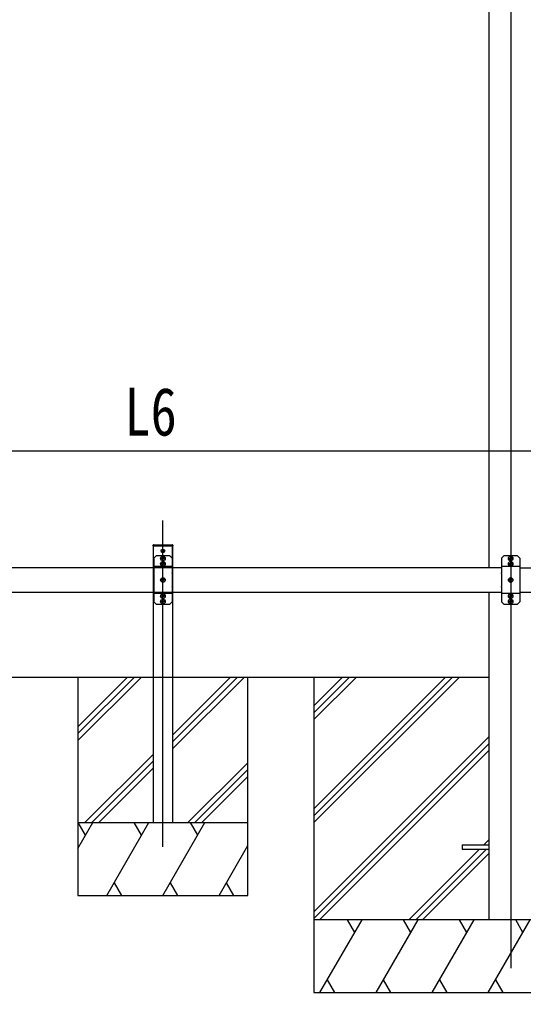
# Model space of a CAD drawing. Units: millimetres, scale not verified. Extents: x -12615 to 12615, y -8910 to 8910.
# Drawn here: x -4757 to -3719, y -5529 to -3524 of the extents above; entities that cross this region are included whole.
import ezdxf
from ezdxf.enums import TextEntityAlignment as Align

# ---------------------------------------------------------------- set-up
doc = ezdxf.new("R2010")
doc.units = ezdxf.units.MM
doc.header["$LTSCALE"] = 40
for name, color, linetype in [('0-3_YKK_12', 2, 'Continuous'), ('0-4_YKK_13', 4, 'Continuous'), ('0-5_YKK_A1', 4, 'Continuous'), ('0-6_YKK_D', 6, 'Continuous')]:
    doc.layers.add(name, color=color, linetype=linetype)
doc.styles.add('ＭＳ ゴシック', font='')
doc.styles.get('ＭＳ ゴシック').set_extended_font_data('MS Gothic')

msp = doc.modelspace()

# ---------------------------------------------------------------- linework, layer by layer
at = {"layer": '0-3_YKK_12'}
for p, q in [((-3745.46, -2785.12), (-3745.46, -5478.69)), ((-4461.46, -5228.69), (-4461.46, -4556.19)), ((-4465.61, -4618.69), (-4457.31, -4618.69)), ((-4461.46, -4622.84), (-4461.46, -4614.54)), ((-4461.46, -4639.93), (-4461.46, -4628.46)), ((-3745.46, -4639.93), (-3745.46, -4628.46)), ((-4455.73, -4634.19), (-4467.2, -4634.19)), ((-4455.73, -4645.19), (-4467.2, -4645.19)), ((-4461.46, -4650.93), (-4461.46, -4639.46)), ((-3739.73, -4634.19), (-3751.2, -4634.19)), ((-3739.73, -4645.19), (-3751.2, -4645.19)), ((-3745.46, -4650.93), (-3745.46, -4639.46)), ((-4455.73, -4678.69), (-4467.2, -4678.69)), ((-4461.46, -4684.43), (-4461.46, -4672.96)), ((-3739.73, -4678.69), (-3751.2, -4678.69)), ((-3745.46, -4684.43), (-3745.46, -4672.96)), ((-4461.46, -4717.93), (-4461.46, -4706.46)), ((-3745.46, -4717.93), (-3745.46, -4706.46)), ((-4455.73, -4712.19), (-4467.2, -4712.19)), ((-4455.73, -4723.19), (-4467.2, -4723.19)), ((-4461.46, -4728.93), (-4461.46, -4717.46)), ((-3739.73, -4712.19), (-3751.2, -4712.19)), ((-3739.73, -4723.19), (-3751.2, -4723.19)), ((-3745.46, -4728.93), (-3745.46, -4717.46))]:
    msp.add_line(p, q, dxfattribs=at)
at = {"layer": '0-4_YKK_13'}
for p, q in [((-4481.96, -4608.69), (-4481.87, -4607.13)), ((-4480.96, -4608.69), (-4481.96, -4608.69)), ((-4480.96, -4608.69), (-4441.96, -4608.69)), ((-4480.87, -4606.19), (-4442.06, -4606.19)), ((-4475.46, -4628.69), (-4480.46, -4633.69)), ((-4462.18, -4628.69), (-4475.46, -4628.69)), ((-4463.51, -4618.34), (-4463.51, -4619.04)), ((-4463.51, -4618.34), (-4462.31, -4618.34)), ((-4463.51, -4619.04), (-4462.31, -4619.04)), ((-4461.81, -4616.64), (-4461.11, -4616.64)), ((-4461.81, -4616.64), (-4461.81, -4617.84)), ((-4461.81, -4619.54), (-4461.81, -4620.74)), ((-4461.81, -4620.74), (-4461.11, -4620.74)), ((-4461.11, -4616.64), (-4461.11, -4617.84)), ((-4461.11, -4619.54), (-4461.11, -4620.74)), ((-4447.46, -4628.69), (-4460.75, -4628.69)), ((-4460.61, -4618.34), (-4459.41, -4618.34)), ((-4460.61, -4619.04), (-4459.41, -4619.04)), ((-4459.41, -4618.34), (-4459.41, -4619.04)), ((-4447.46, -4628.69), (-4442.46, -4633.69)), ((-3759.46, -4628.69), (-3764.46, -4633.69)), ((-3746.18, -4628.69), (-3759.46, -4628.69)), ((-3731.46, -4628.69), (-3744.75, -4628.69)), ((-3731.46, -4628.69), (-3726.46, -4633.69)), ((-4480.46, -4633.69), (-4480.46, -4663.98)), ((-4442.46, -4651.09), (-4480.46, -4651.09)), ((-4463.84, -4634.79), (-4462.8, -4634.8)), ((-4463.84, -4645.79), (-4462.8, -4645.8)), ((-4463.83, -4633.6), (-4462.8, -4633.58)), ((-4463.83, -4644.6), (-4462.8, -4644.58)), ((-4462.8, -4633.58), (-4462.19, -4633.46)), ((-4462.8, -4634.8), (-4462.19, -4634.92)), ((-4462.8, -4644.58), (-4462.19, -4644.46)), ((-4462.8, -4645.8), (-4462.19, -4645.92)), ((-4462.07, -4632.85), (-4462.19, -4633.46)), ((-4462.07, -4635.53), (-4462.19, -4634.92)), ((-4462.07, -4643.85), (-4462.19, -4644.46)), ((-4462.07, -4646.53), (-4462.19, -4645.92)), ((-4462.05, -4631.82), (-4462.07, -4632.85)), ((-4462.05, -4636.57), (-4462.07, -4635.53)), ((-4462.05, -4642.82), (-4462.07, -4643.85)), ((-4462.05, -4647.57), (-4462.07, -4646.53)), ((-4460.87, -4631.82), (-4460.85, -4632.85)), ((-4460.87, -4636.57), (-4460.85, -4635.53)), ((-4460.87, -4642.82), (-4460.85, -4643.85)), ((-4460.87, -4647.57), (-4460.85, -4646.53)), ((-4460.85, -4632.85), (-4460.73, -4633.46)), ((-4460.85, -4635.53), (-4460.73, -4634.92)), ((-4460.85, -4643.85), (-4460.73, -4644.46)), ((-4460.85, -4646.53), (-4460.73, -4645.92)), ((-4460.12, -4633.58), (-4460.73, -4633.46)), ((-4460.12, -4634.8), (-4460.73, -4634.92)), ((-4460.12, -4644.58), (-4460.73, -4644.46)), ((-4460.12, -4645.8), (-4460.73, -4645.92)), ((-4459.08, -4633.6), (-4460.12, -4633.58)), ((-4459.08, -4634.79), (-4460.12, -4634.8)), ((-4459.08, -4644.6), (-4460.12, -4644.58)), ((-4459.08, -4645.79), (-4460.12, -4645.8)), ((-4442.46, -4633.69), (-4442.46, -4663.98)), ((-3764.46, -4633.69), (-3764.46, -4663.98)), ((-3726.46, -4651.09), (-3764.46, -4651.09)), ((-3747.84, -4633.6), (-3746.8, -4633.58)), ((-3747.84, -4634.79), (-3746.8, -4634.8)), ((-3747.84, -4644.6), (-3746.8, -4644.58)), ((-3747.84, -4645.79), (-3746.8, -4645.8)), ((-3746.8, -4633.58), (-3746.19, -4633.46)), ((-3746.8, -4634.8), (-3746.19, -4634.92)), ((-3746.8, -4644.58), (-3746.19, -4644.46)), ((-3746.8, -4645.8), (-3746.19, -4645.92)), ((-3746.07, -4632.85), (-3746.19, -4633.46)), ((-3746.07, -4635.53), (-3746.19, -4634.92)), ((-3746.07, -4643.85), (-3746.19, -4644.46)), ((-3746.07, -4646.53), (-3746.19, -4645.92)), ((-3746.05, -4631.82), (-3746.07, -4632.85)), ((-3746.05, -4636.57), (-3746.07, -4635.53)), ((-3746.05, -4642.82), (-3746.07, -4643.85)), ((-3746.05, -4647.57), (-3746.07, -4646.53)), ((-3744.87, -4631.82), (-3744.85, -4632.85)), ((-3744.87, -4636.57), (-3744.85, -4635.53)), ((-3744.87, -4642.82), (-3744.85, -4643.85)), ((-3744.87, -4647.57), (-3744.85, -4646.53)), ((-3744.85, -4632.85), (-3744.73, -4633.46)), ((-3744.85, -4635.53), (-3744.73, -4634.92)), ((-3744.85, -4643.85), (-3744.73, -4644.46)), ((-3744.85, -4646.53), (-3744.73, -4645.92)), ((-3744.12, -4633.58), (-3744.73, -4633.46)), ((-3744.12, -4634.8), (-3744.73, -4634.92)), ((-3744.12, -4644.58), (-3744.73, -4644.46)), ((-3744.12, -4645.8), (-3744.73, -4645.92)), ((-3743.08, -4633.6), (-3744.12, -4633.58)), ((-3743.08, -4634.79), (-3744.12, -4634.8)), ((-3743.08, -4644.6), (-3744.12, -4644.58)), ((-3743.08, -4645.79), (-3744.12, -4645.8)), ((-3726.46, -4633.69), (-3726.46, -4663.98)), ((-4480.46, -4665.41), (-4480.46, -4691.98)), ((-4442.46, -4665.41), (-4442.46, -4691.98)), ((-3764.46, -4665.41), (-3764.46, -4691.98)), ((-3726.46, -4665.41), (-3726.46, -4691.98)), ((-4463.84, -4679.29), (-4462.8, -4679.3)), ((-4463.83, -4678.1), (-4462.8, -4678.08)), ((-4462.8, -4678.08), (-4462.19, -4677.96)), ((-4462.8, -4679.3), (-4462.19, -4679.42)), ((-4462.07, -4677.35), (-4462.19, -4677.96)), ((-4462.07, -4680.03), (-4462.19, -4679.42)), ((-4462.05, -4676.32), (-4462.07, -4677.35)), ((-4462.05, -4681.07), (-4462.07, -4680.03)), ((-4460.87, -4676.32), (-4460.85, -4677.35)), ((-4460.87, -4681.07), (-4460.85, -4680.03)), ((-4460.85, -4677.35), (-4460.73, -4677.96)), ((-4460.85, -4680.03), (-4460.73, -4679.42)), ((-4460.12, -4678.08), (-4460.73, -4677.96)), ((-4460.12, -4679.3), (-4460.73, -4679.42)), ((-4459.08, -4678.1), (-4460.12, -4678.08)), ((-4459.08, -4679.29), (-4460.12, -4679.3)), ((-3747.84, -4678.1), (-3746.8, -4678.08)), ((-3747.84, -4679.29), (-3746.8, -4679.3)), ((-3746.8, -4678.08), (-3746.19, -4677.96)), ((-3746.8, -4679.3), (-3746.19, -4679.42)), ((-3746.07, -4677.35), (-3746.19, -4677.96)), ((-3746.07, -4680.03), (-3746.19, -4679.42)), ((-3746.05, -4676.32), (-3746.07, -4677.35)), ((-3746.05, -4681.07), (-3746.07, -4680.03)), ((-3744.87, -4676.32), (-3744.85, -4677.35)), ((-3744.87, -4681.07), (-3744.85, -4680.03)), ((-3744.85, -4677.35), (-3744.73, -4677.96)), ((-3744.85, -4680.03), (-3744.73, -4679.42)), ((-3744.12, -4678.08), (-3744.73, -4677.96)), ((-3744.12, -4679.3), (-3744.73, -4679.42)), ((-3743.08, -4678.1), (-3744.12, -4678.08)), ((-3743.08, -4679.29), (-3744.12, -4679.3)), ((-4480.46, -4693.41), (-4480.46, -4723.69)), ((-4442.46, -4706.29), (-4480.46, -4706.29)), ((-4462.07, -4710.85), (-4462.19, -4711.46)), ((-4462.05, -4709.82), (-4462.07, -4710.85)), ((-4460.87, -4709.82), (-4460.85, -4710.85)), ((-4460.85, -4710.85), (-4460.73, -4711.46)), ((-4442.46, -4693.41), (-4442.46, -4723.69)), ((-3764.46, -4693.41), (-3764.46, -4723.69)), ((-3726.46, -4706.29), (-3764.46, -4706.29)), ((-3746.07, -4710.85), (-3746.19, -4711.46)), ((-3746.05, -4709.82), (-3746.07, -4710.85)), ((-3744.87, -4709.82), (-3744.85, -4710.85)), ((-3744.85, -4710.85), (-3744.73, -4711.46)), ((-3726.46, -4693.41), (-3726.46, -4723.69)), ((-4475.46, -4728.69), (-4480.46, -4723.69)), ((-4475.46, -4728.69), (-4462.18, -4728.69)), ((-4463.84, -4712.79), (-4462.8, -4712.8)), ((-4463.84, -4723.79), (-4462.8, -4723.8)), ((-4463.83, -4711.6), (-4462.8, -4711.58)), ((-4463.83, -4722.6), (-4462.8, -4722.58)), ((-4462.8, -4711.58), (-4462.19, -4711.46)), ((-4462.8, -4712.8), (-4462.19, -4712.92)), ((-4462.8, -4722.58), (-4462.19, -4722.46)), ((-4462.8, -4723.8), (-4462.19, -4723.92)), ((-4462.07, -4713.53), (-4462.19, -4712.92)), ((-4462.07, -4721.85), (-4462.19, -4722.46)), ((-4462.07, -4724.53), (-4462.19, -4723.92)), ((-4462.05, -4714.57), (-4462.07, -4713.53)), ((-4462.05, -4720.82), (-4462.07, -4721.85)), ((-4462.05, -4725.57), (-4462.07, -4724.53)), ((-4460.87, -4714.57), (-4460.85, -4713.53)), ((-4460.87, -4720.82), (-4460.85, -4721.85)), ((-4460.87, -4725.57), (-4460.85, -4724.53)), ((-4460.85, -4713.53), (-4460.73, -4712.92)), ((-4460.85, -4721.85), (-4460.73, -4722.46)), ((-4460.85, -4724.53), (-4460.73, -4723.92)), ((-4460.75, -4728.69), (-4447.46, -4728.69)), ((-4460.12, -4711.58), (-4460.73, -4711.46)), ((-4460.12, -4712.8), (-4460.73, -4712.92)), ((-4460.12, -4722.58), (-4460.73, -4722.46)), ((-4460.12, -4723.8), (-4460.73, -4723.92)), ((-4459.08, -4711.6), (-4460.12, -4711.58)), ((-4459.08, -4712.79), (-4460.12, -4712.8)), ((-4459.08, -4722.6), (-4460.12, -4722.58)), ((-4459.08, -4723.79), (-4460.12, -4723.8)), ((-4447.46, -4728.69), (-4442.46, -4723.69)), ((-3759.46, -4728.69), (-3764.46, -4723.69)), ((-3759.46, -4728.69), (-3746.18, -4728.69)), ((-3747.84, -4711.6), (-3746.8, -4711.58)), ((-3747.84, -4712.79), (-3746.8, -4712.8)), ((-3747.84, -4722.6), (-3746.8, -4722.58)), ((-3747.84, -4723.79), (-3746.8, -4723.8)), ((-3746.8, -4711.58), (-3746.19, -4711.46)), ((-3746.8, -4712.8), (-3746.19, -4712.92)), ((-3746.8, -4722.58), (-3746.19, -4722.46)), ((-3746.8, -4723.8), (-3746.19, -4723.92)), ((-3746.07, -4713.53), (-3746.19, -4712.92)), ((-3746.07, -4721.85), (-3746.19, -4722.46)), ((-3746.07, -4724.53), (-3746.19, -4723.92)), ((-3746.05, -4714.57), (-3746.07, -4713.53)), ((-3746.05, -4720.82), (-3746.07, -4721.85)), ((-3746.05, -4725.57), (-3746.07, -4724.53)), ((-3744.87, -4714.57), (-3744.85, -4713.53)), ((-3744.87, -4720.82), (-3744.85, -4721.85)), ((-3744.87, -4725.57), (-3744.85, -4724.53)), ((-3744.85, -4713.53), (-3744.73, -4712.92)), ((-3744.85, -4721.85), (-3744.73, -4722.46)), ((-3744.85, -4724.53), (-3744.73, -4723.92)), ((-3744.75, -4728.69), (-3731.46, -4728.69)), ((-3744.12, -4711.58), (-3744.73, -4711.46)), ((-3744.12, -4712.8), (-3744.73, -4712.92)), ((-3744.12, -4722.58), (-3744.73, -4722.46)), ((-3744.12, -4723.8), (-3744.73, -4723.92)), ((-3743.08, -4711.6), (-3744.12, -4711.58)), ((-3743.08, -4712.79), (-3744.12, -4712.8)), ((-3743.08, -4722.6), (-3744.12, -4722.58)), ((-3743.08, -4723.79), (-3744.12, -4723.8)), ((-3731.46, -4728.69), (-3726.46, -4723.69)), ((-3845.66, -5224.19), (-3845.66, -5233.19)), ((-3845.66, -5224.19), (-3790.86, -5224.19)), ((-3845.66, -5233.19), (-3790.86, -5233.19))]:
    msp.add_line(p, q, dxfattribs=at)
msp.add_lwpolyline([(-4441.06, -4607.13), (-4440.96, -4608.69), (-4441.96, -4608.69)], dxfattribs=at)
for centre, radius in [((-4461.46, -4634.19), 4.74), ((-4461.46, -4618.69), 3.75), ((-3745.46, -4634.19), 4.74), ((-4461.46, -4645.19), 4.74), ((-3745.46, -4645.19), 4.74), ((-4461.46, -4678.69), 4.74), ((-3745.46, -4678.69), 4.74), ((-4461.46, -4712.19), 4.74), ((-3745.46, -4712.19), 4.74), ((-4461.46, -4723.19), 4.74), ((-3745.46, -4723.19), 4.74)]:
    msp.add_circle(centre, radius, dxfattribs=at)
for centre, radius, start, end in [((-4480.87, -4607.19), 1, 90, 176.5), ((-4442.06, -4607.19), 1, 3.5, 90), ((-4462.31, -4617.84), 0.5, 270, 0), ((-4462.31, -4619.54), 0.5, 0, 90), ((-4461.46, -4627.99), 1, 224.427, 315.573), ((-4460.61, -4617.84), 0.5, 180, 270), ((-4460.61, -4619.54), 0.5, 90, 180), ((-3745.46, -4627.99), 1, 224.427, 315.573), ((-4461.46, -4634.19), 2.45, 165.9892, 194.0108), ((-4461.46, -4645.19), 2.45, 165.9892, 194.0108), ((-4461.46, -4634.19), 2.45, 75.9892, 104.0108), ((-4461.46, -4634.19), 2.45, 255.9892, 284.0108), ((-4461.46, -4645.19), 2.45, 75.9892, 104.0108), ((-4461.46, -4645.19), 2.45, 255.9892, 284.0108), ((-4461.46, -4634.19), 2.45, 345.9892, 14.0108), ((-4461.46, -4645.19), 2.45, 345.9892, 14.0108), ((-3745.46, -4634.19), 2.45, 165.9892, 194.0108), ((-3745.46, -4645.19), 2.45, 165.9892, 194.0108), ((-3745.46, -4634.19), 2.45, 75.9892, 104.0108), ((-3745.46, -4634.19), 2.45, 255.9892, 284.0108), ((-3745.46, -4645.19), 2.45, 75.9892, 104.0108), ((-3745.46, -4645.19), 2.45, 255.9892, 284.0108), ((-3745.46, -4634.19), 2.45, 345.9892, 14.0108), ((-3745.46, -4645.19), 2.45, 345.9892, 14.0108), ((-4481.16, -4664.69), 1, 314.427, 45.573), ((-4441.76, -4664.69), 1, 134.427, 225.573), ((-3765.16, -4664.69), 1, 314.427, 45.573), ((-3725.76, -4664.69), 1, 134.427, 225.573), ((-4461.46, -4678.69), 2.45, 165.9892, 194.0108), ((-4461.46, -4678.69), 2.45, 75.9892, 104.0108), ((-4461.46, -4678.69), 2.45, 255.9892, 284.0108), ((-4461.46, -4678.69), 2.45, 345.9892, 14.0108), ((-3745.46, -4678.69), 2.45, 165.9892, 194.0108), ((-3745.46, -4678.69), 2.45, 75.9892, 104.0108), ((-3745.46, -4678.69), 2.45, 255.9892, 284.0108), ((-3745.46, -4678.69), 2.45, 345.9892, 14.0108), ((-4481.16, -4692.69), 1, 314.427, 45.573), ((-4461.46, -4712.19), 2.45, 75.9892, 104.0108), ((-4441.76, -4692.69), 1, 134.427, 225.573), ((-3765.16, -4692.69), 1, 314.427, 45.573), ((-3745.46, -4712.19), 2.45, 75.9892, 104.0108), ((-3725.76, -4692.69), 1, 134.427, 225.573), ((-4461.46, -4712.19), 2.45, 165.9892, 194.0108), ((-4461.46, -4723.19), 2.45, 165.9892, 194.0108), ((-4461.46, -4729.39), 1, 44.427, 135.573), ((-4461.46, -4712.19), 2.45, 255.9892, 284.0108), ((-4461.46, -4723.19), 2.45, 75.9892, 104.0108), ((-4461.46, -4723.19), 2.45, 255.9892, 284.0108), ((-4461.46, -4712.19), 2.45, 345.9892, 14.0108), ((-4461.46, -4723.19), 2.45, 345.9892, 14.0108), ((-3745.46, -4712.19), 2.45, 165.9892, 194.0108), ((-3745.46, -4723.19), 2.45, 165.9892, 194.0108), ((-3745.46, -4729.39), 1, 44.427, 135.573), ((-3745.46, -4712.19), 2.45, 255.9892, 284.0108), ((-3745.46, -4723.19), 2.45, 75.9892, 104.0108), ((-3745.46, -4723.19), 2.45, 255.9892, 284.0108), ((-3745.46, -4712.19), 2.45, 345.9892, 14.0108), ((-3745.46, -4723.19), 2.45, 345.9892, 14.0108)]:
    msp.add_arc(centre, radius, start, end, dxfattribs=at)
at = {"layer": '0-5_YKK_A1'}
for p, q in [((-3790.66, -2749.69), (-3790.66, -4653.69)), ((-4481.46, -4608.69), (-4441.46, -4608.69)), ((-4481.46, -4608.69), (-4481.46, -5178.69)), ((-4441.46, -4634.03), (-4441.46, -4608.69)), ((-4441.46, -4608.69), (-4441.46, -5178.69)), ((-3764.46, -4653.69), (-5158.46, -4653.69)), ((-3726.46, -4653.69), (-3044.46, -4653.69)), ((-5158.46, -4703.69), (-3764.46, -4703.69)), ((-3790.46, -4703.69), (-3790.46, -5378.69)), ((-3726.46, -4703.69), (-3044.46, -4703.69)), ((-5132.46, -4878.69), (-3790.46, -4878.69)), ((-4636.46, -4878.69), (-4636.46, -5328.69)), ((-4636.46, -4981.04), (-4534.11, -4878.69)), ((-4636.46, -4995.18), (-4519.97, -4878.69)), ((-4636.46, -5009.32), (-4505.83, -4878.69)), ((-4441.46, -5026.46), (-4293.7, -4878.69)), ((-4441.46, -5012.31), (-4307.84, -4878.69)), ((-4441.46, -4998.17), (-4321.98, -4878.69)), ((-4286.46, -5328.69), (-4286.46, -4878.69)), ((-4150.86, -4878.69), (-4150.86, -5528.69)), ((-4150.86, -5150.19), (-3879.35, -4878.69)), ((-4150.86, -5164.33), (-3865.21, -4878.69)), ((-4150.86, -5178.47), (-3851.07, -4878.69)), ((-4150.86, -4938.06), (-4091.49, -4878.69)), ((-4150.86, -4952.2), (-4077.35, -4878.69)), ((-4150.86, -4966.34), (-4063.2, -4878.69)), ((-4150.86, -5362.32), (-3790.46, -5001.93)), ((-4150.86, -5376.46), (-3790.46, -5016.07)), ((-4138.94, -5378.69), (-3790.46, -5030.21)), ((-4621.98, -5178.69), (-4481.46, -5038.17)), ((-4607.84, -5178.69), (-4481.46, -5052.32)), ((-4593.7, -5178.69), (-4481.46, -5066.46)), ((-4409.85, -5178.69), (-4286.46, -5055.3)), ((-4395.71, -5178.69), (-4286.46, -5069.45)), ((-4381.57, -5178.69), (-4286.46, -5083.59)), ((-4636.46, -5231.81), (-4605.8, -5178.69)), ((-4636.46, -5178.69), (-4286.46, -5178.69)), ((-4620.8, -5204.68), (-4635.8, -5178.69)), ((-4576.93, -5328.69), (-4490.32, -5178.69)), ((-4505.33, -5204.68), (-4520.33, -5178.69)), ((-4481.46, -5178.69), (-4441.46, -5178.69)), ((-4461.46, -5328.69), (-4374.86, -5178.69)), ((-4389.86, -5204.67), (-4404.86, -5178.69)), ((-4345.99, -5328.69), (-4286.46, -5225.59)), ((-3800.59, -5224.19), (-3790.46, -5214.06)), ((-3955.09, -5378.69), (-3809.59, -5233.19)), ((-3940.95, -5378.69), (-3795.45, -5233.19)), ((-3926.81, -5378.69), (-3790.46, -5242.34)), ((-4561.93, -5302.71), (-4546.93, -5328.69)), ((-4446.46, -5302.71), (-4431.46, -5328.69)), ((-4330.99, -5302.71), (-4315.99, -5328.69)), ((-4636.46, -5328.69), (-4286.46, -5328.69)), ((-3350.86, -5378.69), (-4150.86, -5378.69)), ((-4138.15, -5528.69), (-4051.55, -5378.69)), ((-4066.55, -5404.67), (-4081.55, -5378.69)), ((-4022.68, -5528.69), (-3936.08, -5378.69)), ((-3951.08, -5404.67), (-3966.08, -5378.69)), ((-3907.21, -5528.69), (-3820.61, -5378.69)), ((-3835.61, -5404.67), (-3850.61, -5378.69)), ((-3791.74, -5528.69), (-3705.14, -5378.69)), ((-3720.14, -5404.67), (-3735.14, -5378.69)), ((-4123.16, -5502.71), (-4108.16, -5528.69)), ((-4007.69, -5502.71), (-3992.69, -5528.69)), ((-3892.21, -5502.71), (-3877.21, -5528.69)), ((-3776.74, -5502.71), (-3761.75, -5528.69)), ((-4150.86, -5528.69), (-3350.86, -5528.69))]:
    msp.add_line(p, q, dxfattribs=at)
at = {"layer": '0-6_YKK_D'}
msp.add_line((-5888.46, -4412.94), (-3034.46, -4412.94), dxfattribs=at)

# ---------------------------------------------------------------- texts
at = {"layer": '0-6_YKK_D', "style": 'ＭＳ ゴシック', "width": 0.8}
msp.add_text('L6', height=98.97, dxfattribs=at).set_placement((-4540.66, -4410.94), align=Align.BOTTOM_LEFT)

doc.saveas('drawing.dxf')
